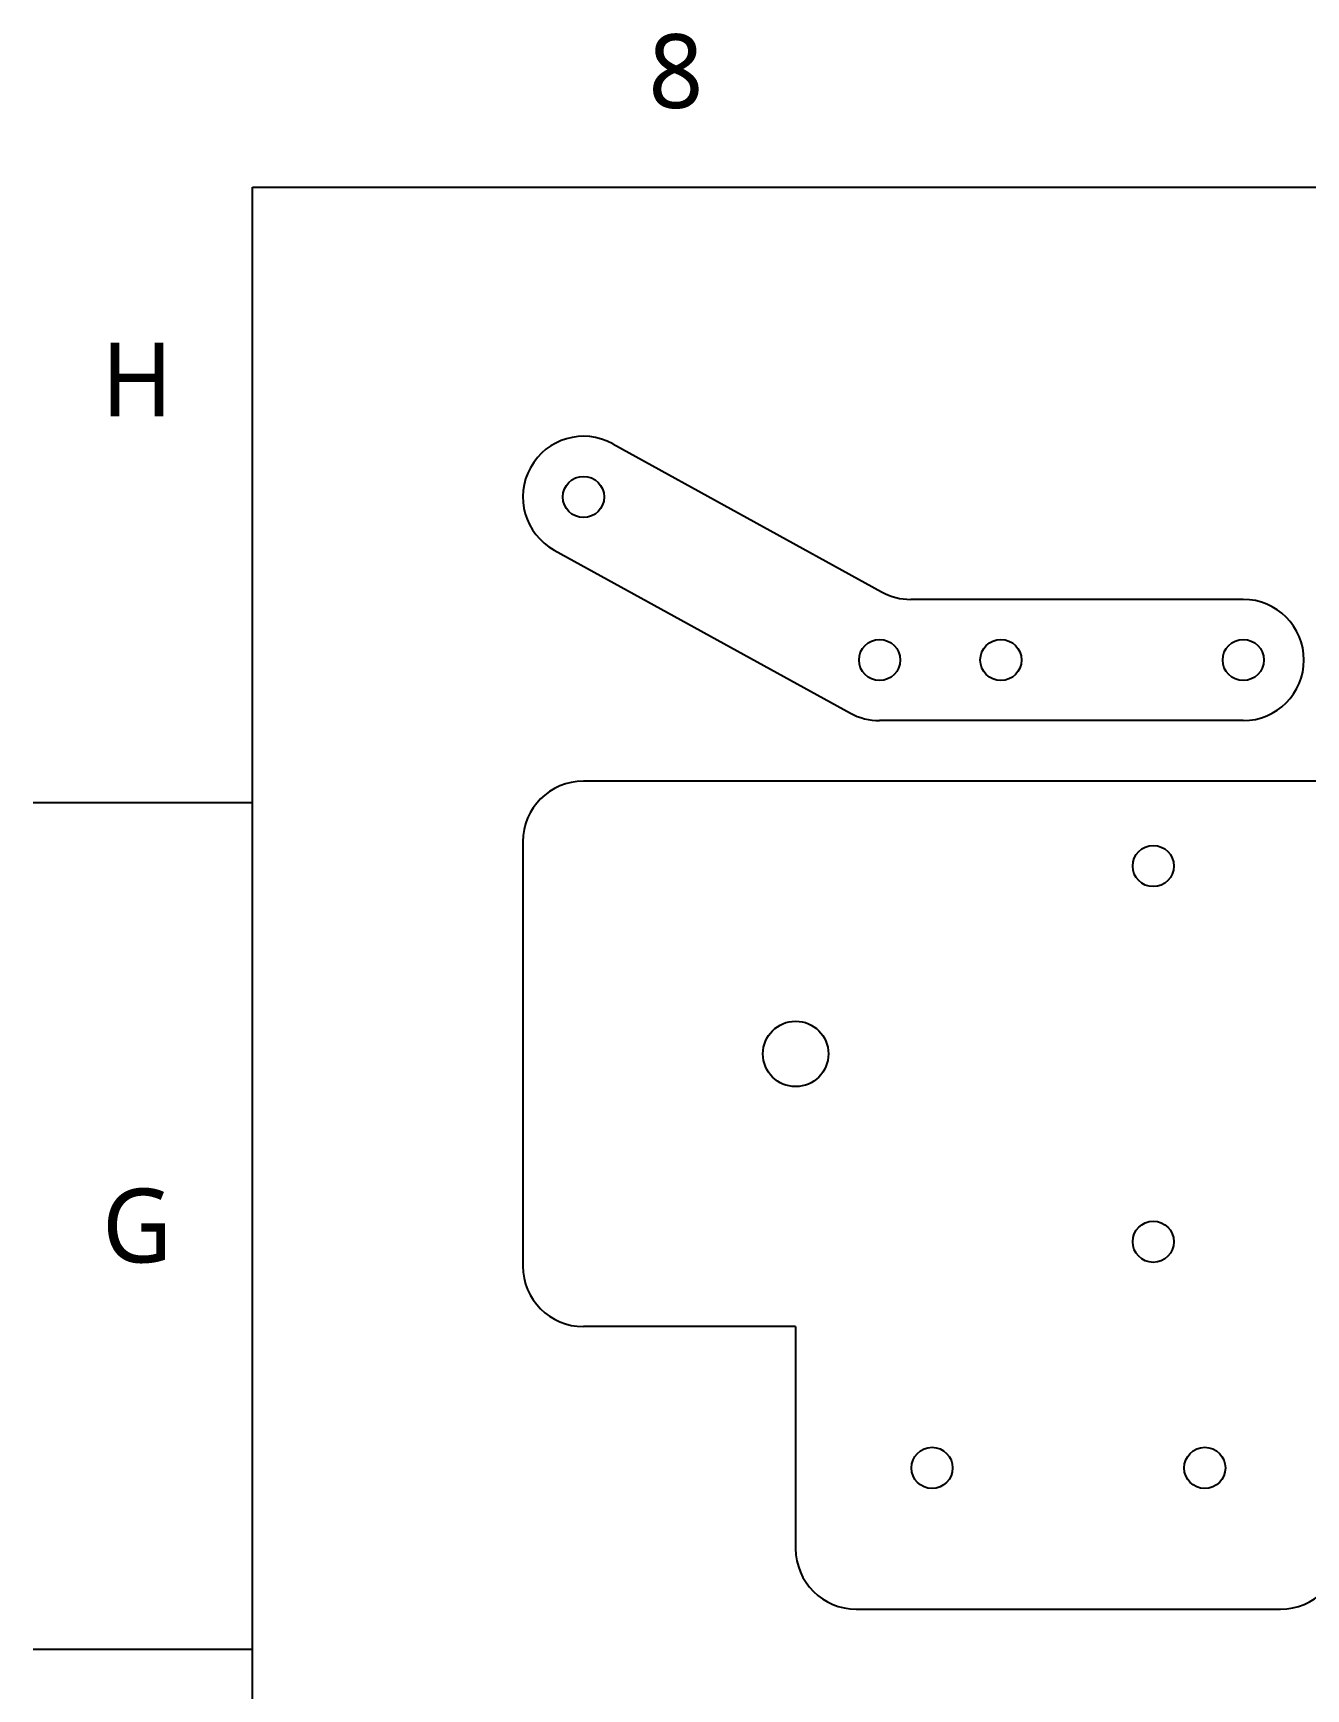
# Model space of a CAD drawing. Extents: x 0.1 to 34, y 0 to 22.
# Drawn here: x 0.07 to 4.21, y 16.37 to 21.75 of the extents above; entities that cross this region are included whole.
import ezdxf

# ---------------------------------------------------------------- set-up
doc = ezdxf.new("R2010")
doc.units = 0
doc.header["$LTSCALE"] = 0.5
doc.header["$MEASUREMENT"] = 0
for name, color, linetype in [('BORDER_FRAME', 7, 'CONTINUOUS'), ('BORDER_ZONES', 7, 'CONTINUOUS'), ('VISIBLE', 7, 'CONTINUOUS')]:
    doc.layers.add(name, color=color, linetype=linetype)
doc.styles.add('ONSHAPE-STANDARD', font='NotoSans-Regular.ttf')

msp = doc.modelspace()

# ---------------------------------------------------------------- linework, layer by layer
at = {"layer": 'BORDER_FRAME'}
for p, q in [((0.7875, 0.75), (0.7875, 21.25)), ((0.7875, 21.25), (33.2875, 21.25))]:
    msp.add_line(p, q, dxfattribs=at)
at = {"layer": 'BORDER_ZONES'}
for p, q in [((0.7875, 19.25), (0.075, 19.25)), ((0.7875, 16.5), (0.075, 16.5))]:
    msp.add_line(p, q, dxfattribs=at)
at = {"layer": 'VISIBLE'}
for p, q in [((1.9575, 20.4158), (2.8305, 19.935)), ((1.7676, 20.0709), (2.7292, 19.5413)), ((4.0053, 19.9106), (2.9254, 19.9106)), ((4.0053, 19.5169), (2.8242, 19.5169)), ((5.0121, 19.32), (1.8625, 19.32)), ((1.6657, 19.1232), (1.6657, 17.7452)), ((2.5515, 17.5484), (1.8625, 17.5484)), ((2.5515, 17.5484), (2.5515, 16.8273)), ((2.7484, 16.6305), (4.1263, 16.6305))]:
    msp.add_line(p, q, dxfattribs=at)
for centre, radius in [((1.8625, 20.2434), 0.0669), ((2.8242, 19.7137), 0.0669), ((3.2179, 19.7137), 0.0669), ((4.0053, 19.7137), 0.0669), ((3.7129, 19.0445), 0.0669), ((2.5515, 18.4342), 0.1063), ((3.7129, 17.824), 0.0669), ((2.9944, 17.0894), 0.0669), ((3.8803, 17.0894), 0.0669)]:
    msp.add_circle(centre, radius, dxfattribs=at)
for centre, start, end in [((1.8625, 20.2434), 61.157, 241.157), ((2.9254, 20.1074), 241.157, 270), ((4.0053, 19.7137), 270, 90), ((2.8242, 19.7137), 241.157, 270), ((1.8625, 19.1232), 90, 180), ((1.8625, 17.7452), 180, 270), ((2.7484, 16.8273), 180, 270), ((4.1263, 16.8273), 270, 0)]:
    msp.add_arc(centre, 0.1969, start, end, dxfattribs=at)

# ---------------------------------------------------------------- texts
at = {"layer": 'BORDER_ZONES', "char_height": 0.24, "attachment_point": 5, "style": 'ONSHAPE-STANDARD'}
for s, insert in [('8', (2.1625, 21.625)), ('H', (0.4125, 20.625)), ('G', (0.4125, 17.875))]:
    msp.add_mtext(s, dxfattribs=dict(at, insert=insert))

doc.saveas('drawing.dxf')
